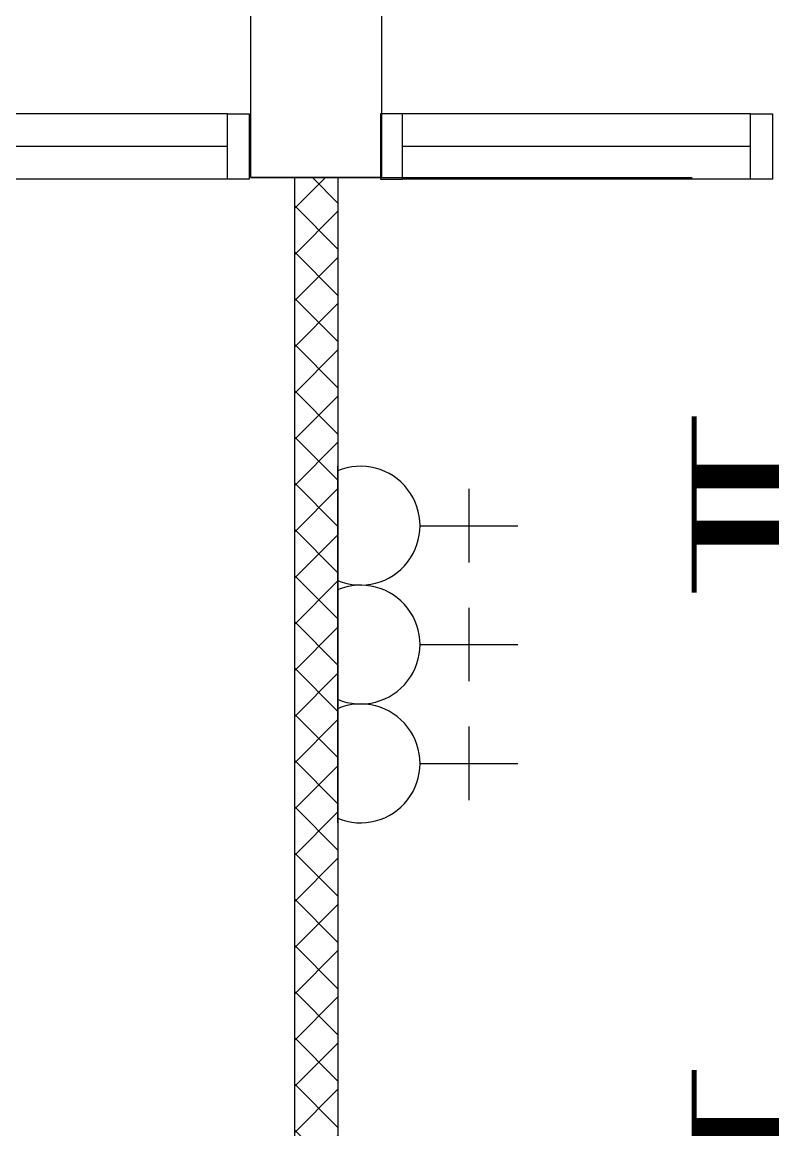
# Model space of a CAD drawing. Header units: inches. Extents: x -106706990 to 300603, y -86718466 to 1728185.
# Drawn here: x 34663 to 36388, y 22219 to 24761 of the extents above; entities that cross this region are included whole.
import ezdxf

# ---------------------------------------------------------------- set-up
doc = ezdxf.new("R2010")
doc.units = ezdxf.units.IN
doc.header["$MEASUREMENT"] = 0
doc.linetypes.add('HIDDEN', pattern=[0.375, 0.25, -0.125])
for name, color, linetype in [('A-COLUMN', 3, 'Continuous'), ('A-HATCH', 8, 'Continuous'), ('A-PARTITION', 4, 'Continuous'), ('A-WALL', 1, 'Continuous'), ('A-WIN', 9, 'Continuous'), ('ELECT', 6, 'Continuous'), ('FITTING', 1, 'Continuous'), ('LAMP', 5, 'Continuous')]:
    doc.layers.add(name, color=color, linetype=linetype)

# ---------------------------------------------------------------- blocks, each defined once
blk = doc.blocks.new('A$C04C40081')
at = {"layer": 'A-WIN', "color": 8}
for p, q in [((850, 150), (50, 150)), ((850, 75), (50, 75)), ((850, 0), (50, 0))]:
    blk.add_line(p, q, dxfattribs=at)
at = {"layer": 'A-WIN', "color": 8, "linetype": 'Continuous'}
for points in [[(50, 150), (0, 150), (0, 0), (50, 0)], [(850, 150), (900, 150), (900, 0), (850, 0)]]:
    blk.add_lwpolyline(points, close=True, dxfattribs=at)
blk = doc.blocks.new('YBC 236')
at = {"layer": 'LAMP'}
for points, const_width in [([(-134681.8, 193808.3), (-134681.8, 193533.1)], 10.9), ([(-133371.4, 193808.3), (-133371.4, 193533.1)], 10.9), ([(-134681.8, 193670.7), (-133371.4, 193670.7)], 54.6), ([(-134681.8, 193679.4), (-134681.8, 193404.2)], 10.9), ([(-133371.4, 193679.4), (-133371.4, 193404.2)], 10.9), ([(-134681.8, 193541.8), (-133371.4, 193541.8)], 54.6)]:
    blk.add_lwpolyline(points, dxfattribs=dict(at, const_width=const_width))
blk = doc.blocks.new('*U196')
at = {"layer": 'FITTING', "color": 1, "linetype": 'Continuous'}
blk.add_blockref('YBC 236', (134026.6, -193606.2, -5.5), dxfattribs=at)
blk = doc.blocks.new('*U197')
at = {"layer": 'LAMP', "color": 0, "linetype": 'ByBlock', "lineweight": -2, "transparency": 16777216}
for p in [(0, 3000), (0, 1500)]:
    blk.add_blockref('*U196', p, dxfattribs=at)
blk = doc.blocks.new('SOCKET')
at = {"layer": 'ELECT', "color": 6}
for p, q in [((15248.7, 25891.4), (15248.7, 26116.4)), ((15164.3, 26003.9), (15333.1, 26003.9)), ((15112.3, 25701.6), (15385.1, 25701.6))]:
    blk.add_line(p, q, dxfattribs=at)
blk.add_arc((15248.7, 25755), 136.4, 336.9763, 203.0237, dxfattribs=at)

msp = doc.modelspace()

# ---------------------------------------------------------------- hatches: boundary and pattern name
at = {"layer": 'A-HATCH'}
h = msp.add_hatch(dxfattribs=at)
h.set_pattern_fill('ANSI37', color=8, scale=600)
h.set_pattern_definition([(45, (2570.67, -198349.356), (-53.033009, 53.033009), []), (135, (2570.67, -198349.356), (-53.033009, -53.033009), [])])
h.paths.add_polyline_path([(32363.8, 24404.4), (32263.8, 24404.4), (32263.8, 19904.4), (33988.8, 19904.4), (33988.8, 20004.4), (32363.8, 20004.4)])
h.paths.add_polyline_path([(35388.8, 24404.4), (35338.8, 24404.4), (35338.8, 19904.4), (35388.8, 19904.4)])
h.paths.add_polyline_path([(35338.8, 24404.4), (35288.8, 24404.4), (35288.8, 19904.4), (35338.8, 19904.4)])

# ---------------------------------------------------------------- linework, layer by layer
at = {"layer": 'A-COLUMN', "color": 8}
msp.add_lwpolyline([(35188.8, 25004.4), (35488.8, 25004.4), (35488.8, 24404.4), (35188.8, 24404.4)], close=True, dxfattribs=at)
at = {"layer": 'A-PARTITION', "color": 8}
for p, q in [((35288.8, 24404.4), (35288.8, 19904.4)), ((35388.8, 24404.4), (35388.8, 19904.4))]:
    msp.add_line(p, q, dxfattribs=at)
at = {"layer": 'A-WALL', "color": 8}
msp.add_line((35188.8, 24404.4), (36202.6, 24404.4), dxfattribs=at)

# ---------------------------------------------------------------- block references
at = {"layer": 'A-WIN', "color": 8}
for p in [(34284.8, 24400.5), (35486.7, 24400.3)]:
    msp.add_blockref('A$C04C40081', p, dxfattribs=at)
at = {"layer": 'ELECT', "color": 7, "linetype": 'HIDDEN', "rotation": 269.9999999999994}
for p in [(9685.9, 38853.8), (9685.9, 38581), (9685.9, 38308.2)]:
    msp.add_blockref('SOCKET', p, dxfattribs=at)
at = {"layer": 'LAMP', "color": 0}
msp.add_blockref('*U197', (36862.2, 20653.6, 5.5), dxfattribs=at)

doc.saveas('drawing.dxf')
